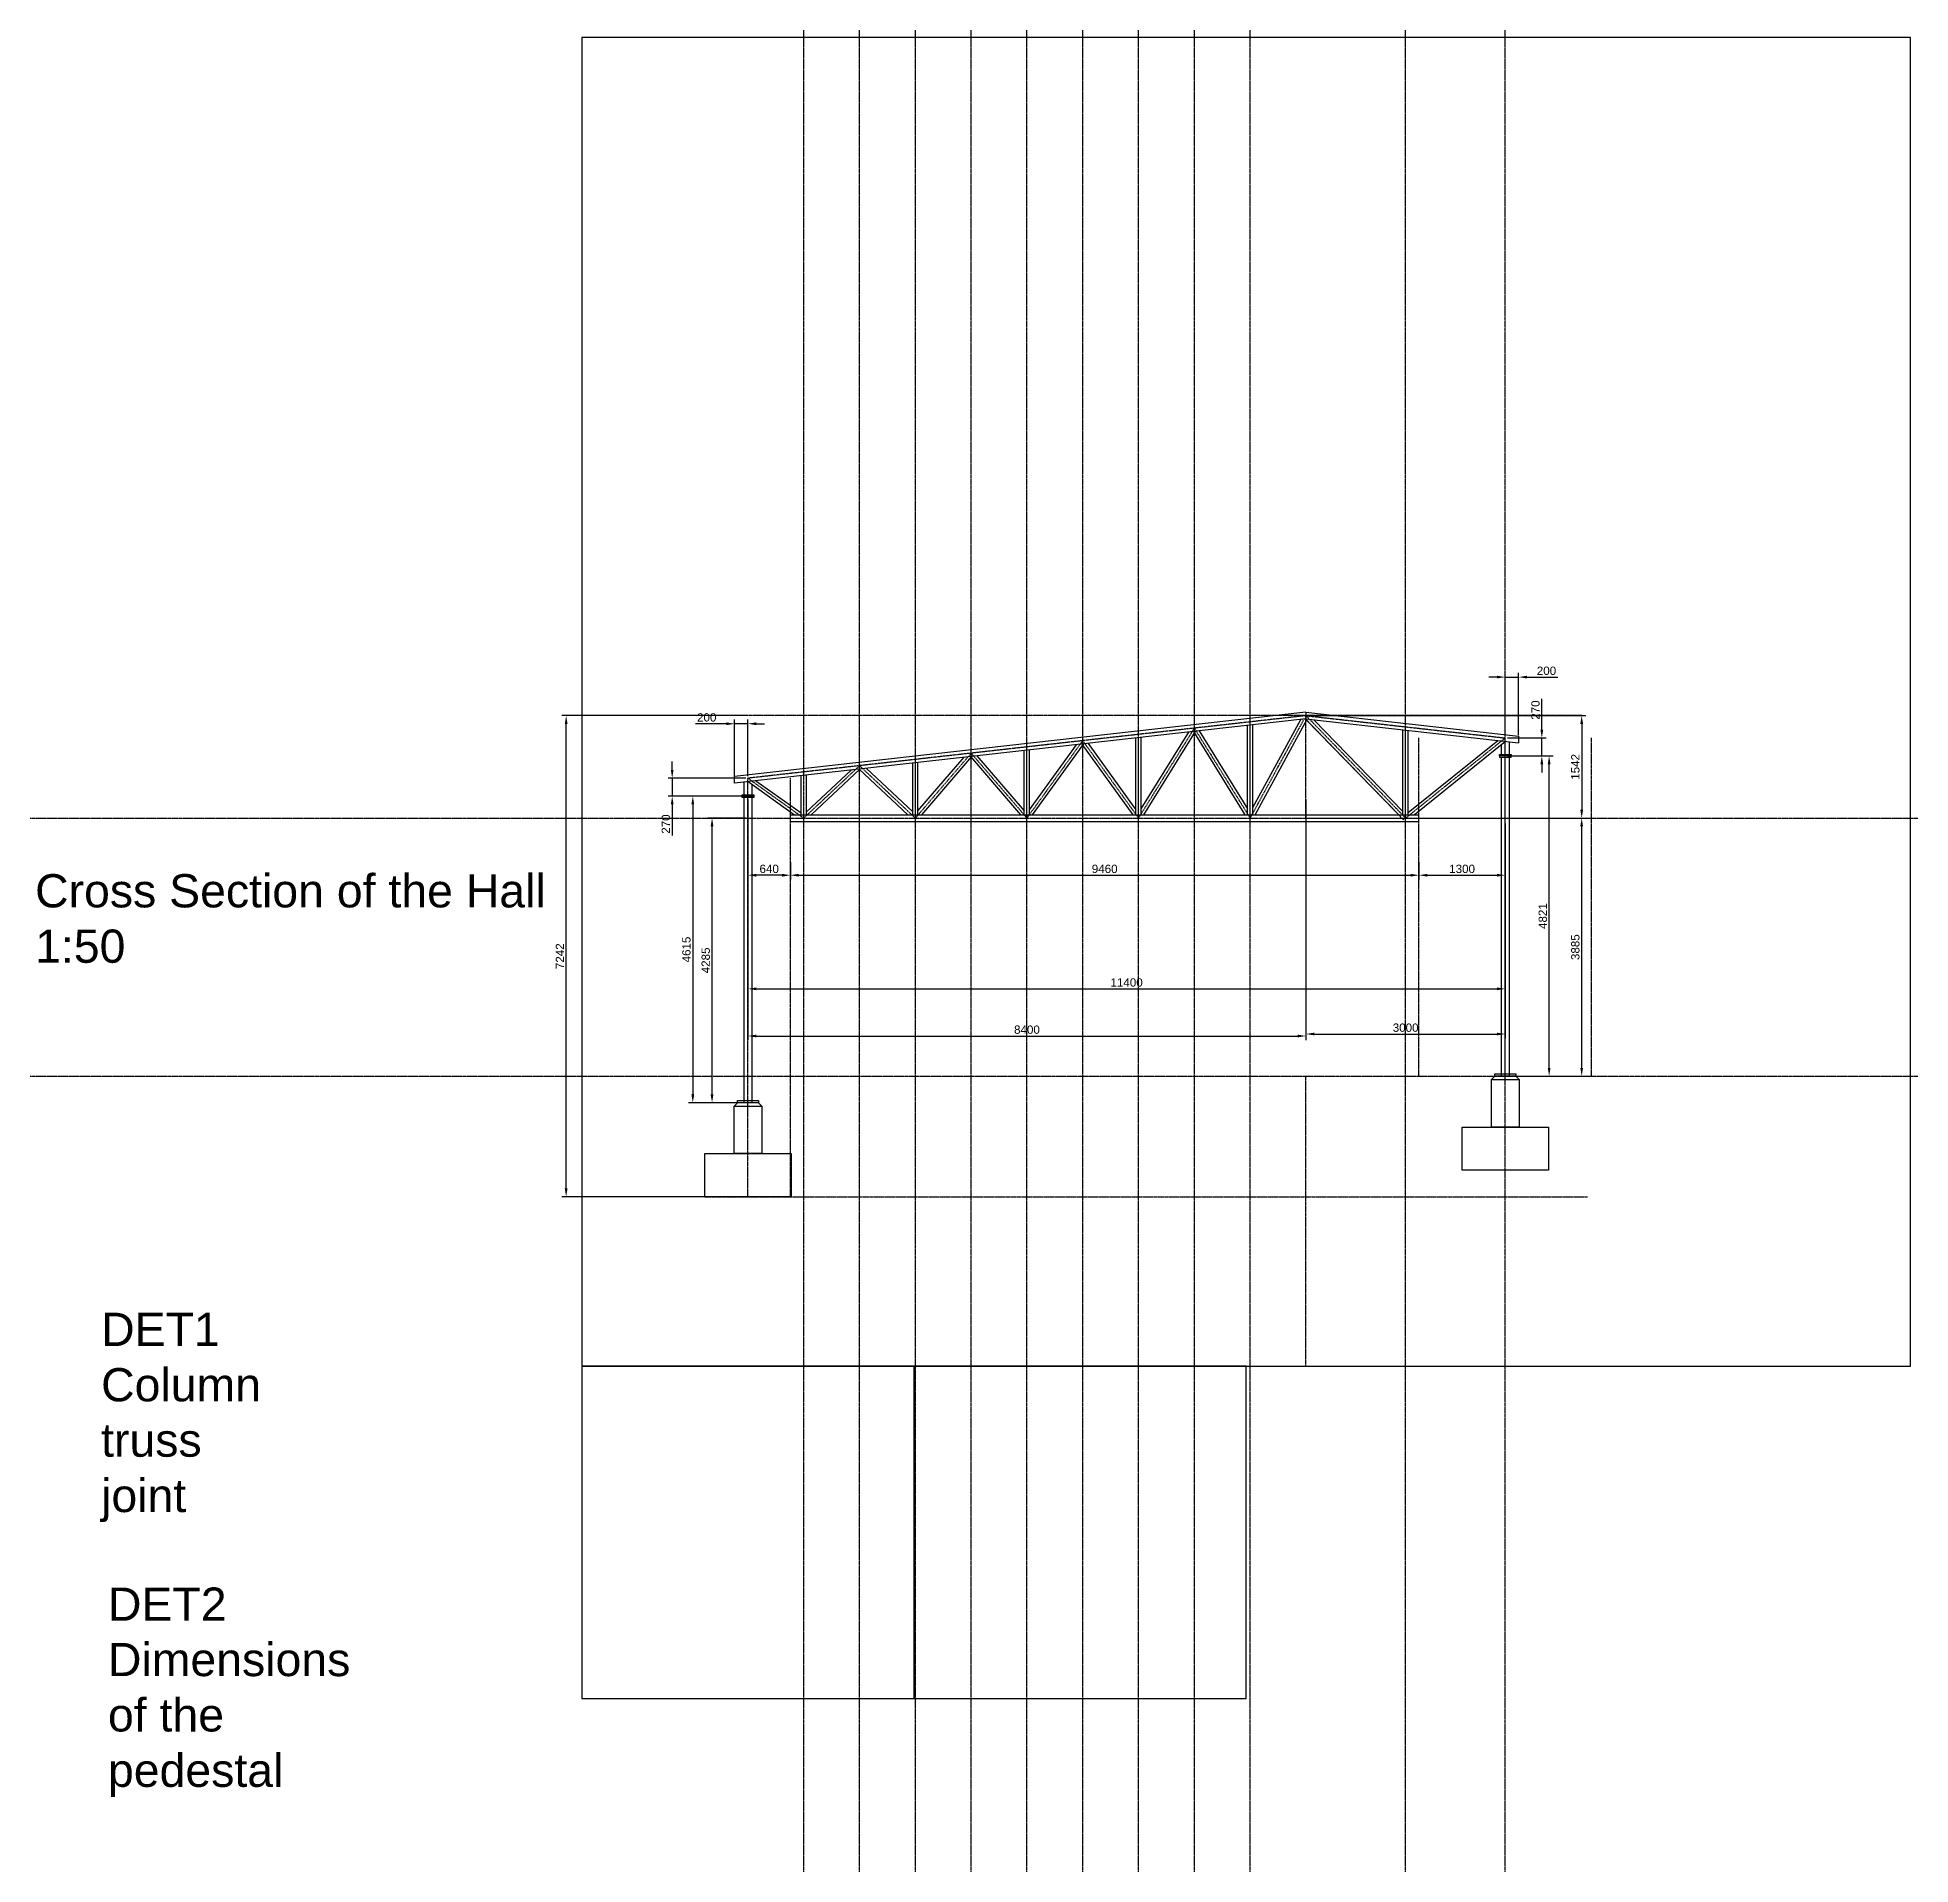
# Model space of a CAD drawing. Header units: millimetres. Extents: x -10694 to 17500, y -10001 to 17500.
import ezdxf

# ---------------------------------------------------------------- set-up
doc = ezdxf.new("R2010")
doc.units = ezdxf.units.MM
doc.linetypes.add('ACAD_ISO11W100', pattern=[33, 12, -3, 12, -3, 0, -3])
for name, color, linetype in [('CENTER LINES', 4, 'ACAD_ISO11W100'), ('DIMENSIONS', 3, 'Continuous'), ('FOOTINGS', 6, 'Continuous'), ('PEDESTALS', 6, 'Continuous'), ('RAJA_ALUEET', 7, 'Continuous'), ('STEEL COLUMNS', 1, 'Continuous'), ('STEEL PLATES', 1, 'Continuous'), ('TRUSS', 7, 'Continuous')]:
    doc.layers.add(name, color=color, linetype=linetype)
doc.styles.get("Standard").update_dxf_attribs({"font": 'arial.ttf'})
doc.dimstyles.new('STRU_DIMENSIONS', dxfattribs={"dimscale": 50, "dimtxt": 2.5, "dimasz": 2.5, "dimexe": 1.25, "dimexo": 0.625, "dimtad": 1, "dimdec": 4, "dimtxsty": 'Standard', "dimcen": 2.5, "dimadec": 4, "dimazin": 0, "dimtfac": 1, "dimtdec": 4, "dimtmove": 0, "dimatfit": 3, "dimfxl": 1, "dimarcsym": 0})

# ---------------------------------------------------------------- blocks, each defined once
blk = doc.blocks.new('pedestal')
at = {"layer": 'PEDESTALS'}
for points in [[(-157, 765), (-207, 715), (207, 715), (157, 765), (-157, 765)], [(-157, 765), (-157, 800), (157, 800), (157, 765), (-157, 765)]]:
    blk.add_lwpolyline(points, dxfattribs=at)
blk.add_lwpolyline([(-207, 0), (-207, 715), (207, 715), (207, 0)], close=True, dxfattribs=at)
blk = doc.blocks.new('*D7')
at = {"layer": 'Defpoints', "color": 0, "transparency": 16777216}
for p in [(11400, 3180), (0, 2990), (11400, 2990)]:
    blk.add_point(p, dxfattribs=at)
at = {"layer": 'DIMENSIONS', "color": 0, "lineweight": -2, "transparency": 16777216}
for p, q in [((0, 3021), (0, 3242)), ((125, 3180), (11275, 3180)), ((11400, 3021), (11400, 3242))]:
    blk.add_line(p, q, dxfattribs=at)
at = {"layer": 'DIMENSIONS', "color": 0, "transparency": 16777216}
for points in [[(125, 3201), (125, 3159), (0, 3180)], [(11275, 3201), (11275, 3159), (11400, 3180)]]:
    blk.add_solid(points, dxfattribs=at)
at = {"layer": 'DIMENSIONS', "color": 0, "transparency": 16777216, "insert": (5700, 3275), "char_height": 125, "attachment_point": 5}
blk.add_mtext('11400', dxfattribs=at)
blk = doc.blocks.new('*D9')
at = {"layer": 'Defpoints', "color": 0, "transparency": 16777216}
for p in [(8400, 5700), (11400, 5700), (11400, 2500)]:
    blk.add_point(p, dxfattribs=at)
at = {"layer": 'DIMENSIONS', "color": 0, "lineweight": -2, "transparency": 16777216}
for p, q in [((8400, 5669), (8400, 2438)), ((11400, 5669), (11400, 2438)), ((8525, 2500), (11275, 2500))]:
    blk.add_line(p, q, dxfattribs=at)
at = {"layer": 'DIMENSIONS', "color": 0, "transparency": 16777216}
for points in [[(8525, 2521), (8525, 2479), (8400, 2500)], [(11275, 2521), (11275, 2479), (11400, 2500)]]:
    blk.add_solid(points, dxfattribs=at)
at = {"layer": 'DIMENSIONS', "color": 0, "transparency": 16777216, "insert": (9900, 2595), "char_height": 125, "attachment_point": 5}
blk.add_mtext('3000', dxfattribs=at)
blk = doc.blocks.new('*D15')
at = {"layer": 'Defpoints', "color": 0, "transparency": 16777216}
for p in [(0, 6060), (8400, 6060), (8400, 2470)]:
    blk.add_point(p, dxfattribs=at)
at = {"layer": 'DIMENSIONS', "color": 0, "lineweight": -2, "transparency": 16777216}
for p, q in [((0, 6029), (0, 2408)), ((8400, 6029), (8400, 2408)), ((125, 2470), (8275, 2470))]:
    blk.add_line(p, q, dxfattribs=at)
at = {"layer": 'DIMENSIONS', "color": 0, "transparency": 16777216}
for points in [[(125, 2491), (125, 2449), (0, 2470)], [(8275, 2491), (8275, 2449), (8400, 2470)]]:
    blk.add_solid(points, dxfattribs=at)
at = {"layer": 'DIMENSIONS', "color": 0, "transparency": 16777216, "insert": (4200, 2565), "char_height": 125, "attachment_point": 5}
blk.add_mtext('8400', dxfattribs=at)
blk = doc.blocks.new('*D16')
at = {"layer": 'Defpoints', "color": 0, "transparency": 16777216}
for p in [(-540, 5750), (0, 5750), (0, 1465)]:
    blk.add_point(p, dxfattribs=at)
at = {"layer": 'DIMENSIONS', "color": 0, "lineweight": -2, "transparency": 16777216}
for p, q in [((-31, 5750), (-603, 5750)), ((-540, 1590), (-540, 5625)), ((-31, 1465), (-603, 1465))]:
    blk.add_line(p, q, dxfattribs=at)
at = {"layer": 'DIMENSIONS', "color": 0, "transparency": 16777216}
for points in [[(-561, 5625), (-519, 5625), (-540, 5750)], [(-561, 1590), (-519, 1590), (-540, 1465)]]:
    blk.add_solid(points, dxfattribs=at)
at = {"layer": 'DIMENSIONS', "color": 0, "transparency": 16777216, "insert": (-635, 3608), "char_height": 125, "attachment_point": 5, "rotation": 90}
blk.add_mtext('4285', dxfattribs=at)
blk = doc.blocks.new('*D18')
at = {"layer": 'Defpoints', "color": 0, "transparency": 16777216}
for p in [(0, 6080), (-830, 1465), (0, 1465)]:
    blk.add_point(p, dxfattribs=at)
at = {"layer": 'DIMENSIONS', "color": 0, "lineweight": -2, "transparency": 16777216}
for p, q in [((-31, 6080), (-893, 6080)), ((-830, 5955), (-830, 1590)), ((-31, 1465), (-893, 1465))]:
    blk.add_line(p, q, dxfattribs=at)
at = {"layer": 'DIMENSIONS', "color": 0, "transparency": 16777216}
for points in [[(-851, 5955), (-809, 5955), (-830, 6080)], [(-851, 1590), (-809, 1590), (-830, 1465)]]:
    blk.add_solid(points, dxfattribs=at)
at = {"layer": 'DIMENSIONS', "color": 0, "transparency": 16777216, "insert": (-925, 3772), "char_height": 125, "attachment_point": 5, "rotation": 90}
blk.add_mtext('4615', dxfattribs=at)
blk = doc.blocks.new('*D19')
at = {"layer": 'Defpoints', "color": 0, "transparency": 16777216}
for p in [(0, 6350), (-1140, 6080), (0, 6080)]:
    blk.add_point(p, dxfattribs=at)
at = {"layer": 'DIMENSIONS', "color": 0, "lineweight": -2, "transparency": 16777216}
for p, q in [((-1140, 6475), (-1140, 6600)), ((-31, 6350), (-1202, 6350)), ((-1140, 6350), (-1140, 6080)), ((-31, 6080), (-1202, 6080)), ((-1140, 5955), (-1140, 5490))]:
    blk.add_line(p, q, dxfattribs=at)
at = {"layer": 'DIMENSIONS', "color": 0, "transparency": 16777216}
for points in [[(-1161, 6475), (-1119, 6475), (-1140, 6350)], [(-1161, 5955), (-1119, 5955), (-1140, 6080)]]:
    blk.add_solid(points, dxfattribs=at)
at = {"layer": 'DIMENSIONS', "color": 0, "transparency": 16777216, "insert": (-1235, 5660), "char_height": 125, "attachment_point": 5, "rotation": 90}
blk.add_mtext('270', dxfattribs=at)
blk = doc.blocks.new('*D20')
at = {"layer": 'Defpoints', "color": 0, "transparency": 16777216}
for p in [(11400, 5750), (12550, 5750), (11400, 1865)]:
    blk.add_point(p, dxfattribs=at)
at = {"layer": 'DIMENSIONS', "color": 0, "lineweight": -2, "transparency": 16777216}
for p, q in [((11431, 5750), (12613, 5750)), ((12550, 1990), (12550, 5625)), ((11431, 1865), (12613, 1865))]:
    blk.add_line(p, q, dxfattribs=at)
at = {"layer": 'DIMENSIONS', "color": 0, "transparency": 16777216}
for points in [[(12529, 5625), (12571, 5625), (12550, 5750)], [(12529, 1990), (12571, 1990), (12550, 1865)]]:
    blk.add_solid(points, dxfattribs=at)
at = {"layer": 'DIMENSIONS', "color": 0, "transparency": 16777216, "insert": (12455, 3807), "char_height": 125, "attachment_point": 5, "rotation": 90}
blk.add_mtext('3885', dxfattribs=at)
blk = doc.blocks.new('*D21')
at = {"layer": 'Defpoints', "color": 0, "transparency": 16777216}
for p in [(11400, 6686), (12060, 6686), (11400, 1865)]:
    blk.add_point(p, dxfattribs=at)
at = {"layer": 'DIMENSIONS', "color": 0, "lineweight": -2, "transparency": 16777216}
for p, q in [((11431, 6686), (12123, 6686)), ((12060, 1990), (12060, 6561)), ((11431, 1865), (12123, 1865))]:
    blk.add_line(p, q, dxfattribs=at)
at = {"layer": 'DIMENSIONS', "color": 0, "transparency": 16777216}
for points in [[(12039, 6561), (12081, 6561), (12060, 6686)], [(12039, 1990), (12081, 1990), (12060, 1865)]]:
    blk.add_solid(points, dxfattribs=at)
at = {"layer": 'DIMENSIONS', "color": 0, "transparency": 16777216, "insert": (11965, 4275), "char_height": 125, "attachment_point": 5, "rotation": 90}
blk.add_mtext('4821', dxfattribs=at)
blk = doc.blocks.new('*D23')
at = {"layer": 'Defpoints', "color": 0, "transparency": 16777216}
for p in [(11400, 6956), (11950, 6956), (11400, 6686)]:
    blk.add_point(p, dxfattribs=at)
at = {"layer": 'DIMENSIONS', "color": 0, "lineweight": -2, "transparency": 16777216}
for p, q in [((11950, 7081), (11950, 7546)), ((11431, 6956), (12013, 6956)), ((11950, 6686), (11950, 6956)), ((11431, 6686), (12013, 6686)), ((11950, 6561), (11950, 6436))]:
    blk.add_line(p, q, dxfattribs=at)
at = {"layer": 'DIMENSIONS', "color": 0, "transparency": 16777216}
for points in [[(11929, 7081), (11971, 7081), (11950, 6956)], [(11929, 6561), (11971, 6561), (11950, 6686)]]:
    blk.add_solid(points, dxfattribs=at)
at = {"layer": 'DIMENSIONS', "color": 0, "transparency": 16777216, "insert": (11855, 7376), "char_height": 125, "attachment_point": 5, "rotation": 90}
blk.add_mtext('270', dxfattribs=at)
blk = doc.blocks.new('*D24')
at = {"layer": 'Defpoints', "color": 0, "transparency": 16777216}
for p in [(-200, 7170), (-200, 6350), (0, 6350)]:
    blk.add_point(p, dxfattribs=at)
at = {"layer": 'DIMENSIONS', "color": 0, "lineweight": -2, "transparency": 16777216}
for p, q in [((-325, 7170), (-790, 7170)), ((-200, 6381), (-200, 7233)), ((0, 7170), (-200, 7170)), ((0, 6381), (0, 7233)), ((125, 7170), (250, 7170))]:
    blk.add_line(p, q, dxfattribs=at)
at = {"layer": 'DIMENSIONS', "color": 0, "transparency": 16777216}
for points in [[(-325, 7191), (-325, 7149), (-200, 7170)], [(125, 7191), (125, 7149), (0, 7170)]]:
    blk.add_solid(points, dxfattribs=at)
at = {"layer": 'DIMENSIONS', "color": 0, "transparency": 16777216, "insert": (-620, 7265), "char_height": 125, "attachment_point": 5}
blk.add_mtext('200', dxfattribs=at)
blk = doc.blocks.new('*D25')
at = {"layer": 'Defpoints', "color": 0, "transparency": 16777216}
for p in [(11600, 7872), (11400, 6956), (11600, 6968)]:
    blk.add_point(p, dxfattribs=at)
at = {"layer": 'DIMENSIONS', "color": 0, "lineweight": -2, "transparency": 16777216}
for p, q in [((11400, 6987), (11400, 7935)), ((11600, 7000), (11600, 7935)), ((11275, 7872), (11150, 7872)), ((11400, 7872), (11600, 7872)), ((11725, 7872), (12190, 7872))]:
    blk.add_line(p, q, dxfattribs=at)
at = {"layer": 'DIMENSIONS', "color": 0, "transparency": 16777216}
for points in [[(11275, 7893), (11275, 7852), (11400, 7872)], [(11725, 7893), (11725, 7852), (11600, 7872)]]:
    blk.add_solid(points, dxfattribs=at)
at = {"layer": 'DIMENSIONS', "color": 0, "transparency": 16777216, "insert": (12020, 7967), "char_height": 125, "attachment_point": 5}
blk.add_mtext('200', dxfattribs=at)
blk = doc.blocks.new('*D26')
at = {"layer": 'Defpoints', "color": 0, "transparency": 16777216}
for p in [(640, 5120), (10100, 5120), (10100, 4890)]:
    blk.add_point(p, dxfattribs=at)
at = {"layer": 'DIMENSIONS', "color": 0, "lineweight": -2, "transparency": 16777216}
for p, q in [((640, 5089), (640, 4828)), ((10100, 5089), (10100, 4828)), ((765, 4890), (9975, 4890))]:
    blk.add_line(p, q, dxfattribs=at)
at = {"layer": 'DIMENSIONS', "color": 0, "transparency": 16777216}
for points in [[(765, 4911), (765, 4869), (640, 4890)], [(9975, 4911), (9975, 4869), (10100, 4890)]]:
    blk.add_solid(points, dxfattribs=at)
at = {"layer": 'DIMENSIONS', "color": 0, "transparency": 16777216, "insert": (5370, 4985), "char_height": 125, "attachment_point": 5}
blk.add_mtext('9460', dxfattribs=at)
blk = doc.blocks.new('*D28')
at = {"layer": 'Defpoints', "color": 0, "transparency": 16777216}
for p in [(10100, 4890), (11400, 4890), (11400, 4890)]:
    blk.add_point(p, dxfattribs=at)
at = {"layer": 'DIMENSIONS', "color": 0, "lineweight": -2, "transparency": 16777216}
for p, q in [((10100, 4921), (10100, 4952)), ((10225, 4890), (11275, 4890)), ((11400, 4921), (11400, 4952))]:
    blk.add_line(p, q, dxfattribs=at)
at = {"layer": 'DIMENSIONS', "color": 0, "transparency": 16777216}
for points in [[(10225, 4911), (10225, 4869), (10100, 4890)], [(11275, 4911), (11275, 4869), (11400, 4890)]]:
    blk.add_solid(points, dxfattribs=at)
at = {"layer": 'DIMENSIONS', "color": 0, "transparency": 16777216, "insert": (10750, 4985), "char_height": 125, "attachment_point": 5}
blk.add_mtext('1300', dxfattribs=at)
blk = doc.blocks.new('*D29')
at = {"layer": 'Defpoints', "color": 0, "transparency": 16777216}
for p in [(0, 4890), (0, 4890), (640, 4890)]:
    blk.add_point(p, dxfattribs=at)
at = {"layer": 'DIMENSIONS', "color": 0, "lineweight": -2, "transparency": 16777216}
for p, q in [((0, 4921), (0, 4952)), ((515, 4890), (125, 4890)), ((640, 4921), (640, 4952))]:
    blk.add_line(p, q, dxfattribs=at)
at = {"layer": 'DIMENSIONS', "color": 0, "transparency": 16777216}
for points in [[(125, 4911), (125, 4869), (0, 4890)], [(515, 4911), (515, 4869), (640, 4890)]]:
    blk.add_solid(points, dxfattribs=at)
at = {"layer": 'DIMENSIONS', "color": 0, "transparency": 16777216, "insert": (320, 4985), "char_height": 125, "attachment_point": 5}
blk.add_mtext('640', dxfattribs=at)
blk = doc.blocks.new('*D30')
at = {"layer": 'Defpoints', "color": 0, "transparency": 16777216}
for p in [(8400, 7292), (8400, 5750), (12550, 5750)]:
    blk.add_point(p, dxfattribs=at)
at = {"layer": 'DIMENSIONS', "color": 0, "lineweight": -2, "transparency": 16777216}
for p, q in [((8431, 7292), (12613, 7292)), ((12550, 7167), (12550, 5875)), ((8431, 5750), (12613, 5750))]:
    blk.add_line(p, q, dxfattribs=at)
at = {"layer": 'DIMENSIONS', "color": 0, "transparency": 16777216}
for points in [[(12529, 7167), (12571, 7167), (12550, 7292)], [(12529, 5875), (12571, 5875), (12550, 5750)]]:
    blk.add_solid(points, dxfattribs=at)
at = {"layer": 'DIMENSIONS', "color": 0, "transparency": 16777216, "insert": (12455, 6521), "char_height": 125, "attachment_point": 5, "rotation": 90}
blk.add_mtext('1542', dxfattribs=at)
blk = doc.blocks.new('*D31')
at = {"layer": 'Defpoints', "color": 0, "transparency": 16777216}
for p in [(-2736, 7292), (0, 7292), (0, 50)]:
    blk.add_point(p, dxfattribs=at)
at = {"layer": 'DIMENSIONS', "color": 0, "lineweight": -2, "transparency": 16777216}
for p, q in [((-31, 7292), (-2799, 7292)), ((-2736, 175), (-2736, 7167)), ((-31, 50), (-2799, 50))]:
    blk.add_line(p, q, dxfattribs=at)
at = {"layer": 'DIMENSIONS', "color": 0, "transparency": 16777216}
for points in [[(-2757, 7167), (-2715, 7167), (-2736, 7292)], [(-2757, 175), (-2715, 175), (-2736, 50)]]:
    blk.add_solid(points, dxfattribs=at)
at = {"layer": 'DIMENSIONS', "color": 0, "transparency": 16777216, "insert": (-2830, 3671), "char_height": 125, "attachment_point": 5, "rotation": 90}
blk.add_mtext('7242', dxfattribs=at)

msp = doc.modelspace()

# ---------------------------------------------------------------- linework, layer by layer
at = {"layer": 'CENTER LINES'}
for p, q in [((12550, 7292), (-1940, 7292)), ((8400, 7292), (0, 6350)), ((5880, 5750), (6720, 7103.6)), ((6720, 7103.6), (7560, 5750)), ((7560, 5750), (8370.68169, 7238.39874)), ((7560, 5700), (7560, 7152.8)), ((8394.01015, 7241.01486), (9871.3259, 5722.11101)), ((8399.86849, 7291.98525), (8400, 7292.2267)), ((8399.86849, 7291.98525), (8400.19881, 7292.02229)), ((8400.24745, 7291.97229), (8399.88362, 7292.01303)), ((8400, 7292.2267), (8400.24745, 7291.97229)), ((8400, 5750), (8400, 7292)), ((8400, 7292), (9160, 7292)), ((8400, 7292), (11400, 6956)), ((8400.24745, 7291.97229), (9900, 5750)), ((9900, 5700), (9900, 7099)), ((4200, 5700), (4200, 6960)), ((4200, 5750), (5040, 6915.2)), ((5040, 6915.2), (5880, 5750)), ((5880, 5700), (5880, 6974.4)), ((9900, 5750), (11400, 6956)), ((10100, 1865), (10100, 6956)), ((11400, 1865), (11400, 6956)), ((12700, 1865), (12700, 6956)), ((840, 5750), (1680, 6538.4)), ((1680, 6538.4), (2520, 5750)), ((2520, 5750), (3360, 6726.8)), ((2520, 5700), (2520, 6680)), ((3360, 6726.8), (4200, 5750)), ((-200, 6278.48078), (-200, 6379.04302)), ((0, 50), (0, 6350)), ((0, 6350), (840, 5750)), ((640, 50), (640, 6350)), ((8400, -2500), (8400, 1865)), ((-650, 50), (12180, 50)), ((-650, 50), (12640, 50))]:
    msp.add_line(p, q, dxfattribs=at)
for p, direction in [((840, 50), (0, 1)), ((1680, 50), (0, 1)), ((2520, 50), (0, 1)), ((3360, 50), (0, 1)), ((4200, 50), (0, 1)), ((5040, 50), (0, 1)), ((5880, 50), (0, 1)), ((6720, 50), (0, 1)), ((7560, 50), (0, 1)), ((9900, 50), (0, 1)), ((11400, 50), (0, 1)), ((0, 5750), (1, 0)), ((0, 1865), (1, 0))]:
    msp.add_xline(p, direction, dxfattribs=at)
at = {"layer": 'FOOTINGS'}
for points in [[(10750, 1100), (12050, 1100), (12050, 450), (10750, 450)], [(-650, 700), (650, 700), (650, 50), (-650, 50)]]:
    msp.add_lwpolyline(points, close=True, dxfattribs=at)
at = {"layer": 'PEDESTALS'}
for points in [[(-157, 1465), (-207, 1415), (207, 1415), (157, 1465), (-157, 1465)], [(-157, 1465), (-157, 1500), (157, 1500), (157, 1465), (-157, 1465)]]:
    msp.add_lwpolyline(points, dxfattribs=at)
msp.add_lwpolyline([(-207, 700), (-207, 1415), (207, 1415), (207, 700)], close=True, dxfattribs=at)
at = {"layer": 'RAJA_ALUEET'}
for points in [[(-2500, -2500), (17500, -2500), (17500, 17500), (-2500, 17500)], [(-2500, -7500), (2500, -7500), (2500, -2500), (-2500, -2500)], [(2500, -7500), (7500, -7500), (7500, -2500), (2500, -2500)]]:
    msp.add_lwpolyline(points, close=True, dxfattribs=at)
at = {"layer": 'STEEL COLUMNS'}
for points in [[(11343, 6706), (11343, 6858.8469)], [(11457, 6899.30338), (11457, 6706)], [(11457, 6666), (11457, 1865), (11343, 1865), (11343, 6666)], [(-57, 6100), (-57, 6293.66602)], [(57, 6260.12957), (57, 6100)], [(57, 6060), (57, 1465), (-57, 1465), (-57, 6060)]]:
    msp.add_lwpolyline(points, dxfattribs=at)
at = {"layer": 'STEEL PLATES'}
for points in [[(11313, 6706), (11487, 6706), (11487, 6686), (11313, 6686), (11313, 6706)], [(11313, 6686), (11313, 6666), (11487, 6666), (11487, 6686), (11313, 6686)], [(-87, 6100), (87, 6100), (87, 6080), (-87, 6080), (-87, 6100)], [(-87, 6060), (-87, 6080), (87, 6080), (87, 6060), (-87, 6060)]]:
    msp.add_lwpolyline(points, dxfattribs=at)
at = {"layer": 'TRUSS'}
for p, q in [((8399.99645, 7342.31302), (-200, 6377.88485)), ((8399.99645, 7342.31302), (11600, 6983.91262)), ((8399.99645, 7342.31302), (8399.99937, 7241.68651)), ((8400.00355, 7241.68698), (-200, 6277.25801)), ((5958.10454, 5800), (6737.0391, 7055.19739)), ((6705.17817, 7051.62442), (7481.89546, 5800)), ((6793.20457, 7061.49595), (7520, 5890.31704)), ((7520, 5800), (7520, 7143.00087)), ((7600, 5907.06556), (8322.17015, 7232.95852)), ((7600, 5800), (7600, 7151.9723)), ((7632.78178, 5800), (8416.98519, 7239.78504)), ((8394.01015, 7241.01486), (9795.56953, 5800)), ((8400, 7241.68738), (11600, 6883.28738)), ((8517.78583, 7228.49536), (9860, 5848.49635)), ((9860, 5800), (9860, 7078.16738)), ((9940, 5800), (9940, 7069.20738)), ((4240, 5873.88648), (4946.89084, 6854.44505)), ((4240, 5800), (4240, 6775.1723)), ((4285.35585, 5800), (5054.18615, 6866.47746)), ((5027.93602, 6863.53369), (5794.64415, 5800)), ((5119.18049, 6873.76611), (5840, 5873.88648)), ((5840, 5800), (5840, 6954.60087)), ((5920, 5890.31704), (6635.84439, 7043.84913)), ((5920, 5800), (5920, 6963.5723)), ((9940, 5833.4851), (11289.04179, 6918.1147)), ((10026.02624, 5800), (11401.10532, 6905.56358)), ((11600, 6983.91262), (11600, 6883.28738)), ((951.72149, 5800), (1685.49979, 6488.70334)), ((1675.6742, 6487.60147), (2408.27851, 5800)), ((1780.09574, 6499.3116), (2480, 5842.40146)), ((2480, 5800), (2480, 6577.80087)), ((2560, 5857.8623), (3253.72807, 6664.56894)), ((2560, 5800), (2560, 6586.7723)), ((2615.75382, 5800), (3370.50199, 6677.66431)), ((3351.34542, 6675.51603), (4104.24618, 5800)), ((3447.57759, 6686.30778), (4160, 5857.8623)), ((4160, 5800), (4160, 6766.20087)), ((-200, 6277.25801), (-200, 6390)), ((1.40033, 6299.84362), (701.1814, 5800)), ((120.36075, 6313.18418), (800, 5827.72757)), ((800, 5800), (800, 6389.40087)), ((880, 5842.40146), (1552.73913, 6473.81518)), ((880, 5800), (880, 6398.3723)), ((640, 5800), (10100, 5800)), ((640, 5700), (640, 5800)), ((640, 5700), (10100, 5700)), ((10100, 5700), (10100, 5800))]:
    msp.add_line(p, q, dxfattribs=at)

# ---------------------------------------------------------------- block references
msp.add_blockref('pedestal', (11400, 1100), dxfattribs=at)

# ---------------------------------------------------------------- texts
at = {"char_height": 500, "attachment_point": 1}
for s, width, heights, insert in [('Cross Section of the Hall^J1:50', 9945.247912, [0], (-10729.59895, 4905.90622)), ('DET1\\PColumn truss joint', 2781.7511025, [4002.48845], (-9736.09242, -1695.44136)), ('DET2\\PDimensions\\Pof the \\Ppedestal', 2781.7511025, [4002.48845], (-9633.04368, -5831.56287))]:
    msp.add_mtext_dynamic_manual_height_columns(s, width=width, gutter_width=12.5, heights=heights, dxfattribs=dict(at, insert=insert))
at = {"layer": 'RAJA_ALUEET', "color": 250, "insert": (-10000, -10000), "char_height": 1, "attachment_point": 1}
msp.add_mtext_dynamic_manual_height_columns('2019', width=3.4223439, gutter_width=12.5, heights=[0], dxfattribs=at)

# ---------------------------------------------------------------- dimensions: what is measured, and where the dimension line sits
at = {"layer": 'DIMENSIONS'}
for base, p1, p2, picture, middle in [((11600, 7872.39122), (11400, 6956), (11600, 6968.39122), '*D25', (12020.191, 7967.46285)), ((-200, 7170), (0, 6350), (-200, 6350), '*D24', (-620.191, 7265.07162)), ((10100, 4890), (640, 5120), (10100, 5120), '*D26', (5370, 4985.07162)), ((0, 4890), (640, 4890), (0, 4890), '*D29', (320, 4985.07162)), ((11400, 4890), (10100, 4890), (11400, 4890), '*D28', (10750, 4985.11426)), ((11400, 3180), (0, 2990), (11400, 2990), '*D7', (5700, 3275.07162))]:
    dim = msp.add_linear_dim(base=base, p1=p1, p2=p2, dimstyle='STRU_DIMENSIONS', dxfattribs=at)
    dim.commit()
    dim.dimension.update_dxf_attribs({"geometry": picture, "text_midpoint": middle})
for base, p1, p2, picture, middle in [((11950, 6956), (11400, 6686), (11400, 6956), '*D23', (11854.92838, 7376.191)), ((-2736.23184, 7292), (0, 50), (0, 7292), '*D31', (-2830.23764, 3671)), ((12550, 5750), (8400, 7292), (8400, 5750), '*D30', (12454.92838, 6521)), ((-1140, 6080), (0, 6350), (0, 6080), '*D19', (-1235.07162, 5659.809)), ((12060, 6686), (11400, 1865), (11400, 6686), '*D21', (11964.92838, 4275.5)), ((-830, 1465), (0, 6080), (0, 1465), '*D18', (-925.07162, 3772.5)), ((-540, 5750), (0, 1465), (0, 5750), '*D16', (-635.07162, 3607.5)), ((12550, 5750), (11400, 1865), (11400, 5750), '*D20', (12454.88574, 3807.5))]:
    dim = msp.add_linear_dim(base=base, p1=p1, p2=p2, angle=90, dimstyle='STRU_DIMENSIONS', dxfattribs=at)
    dim.commit()
    dim.dimension.update_dxf_attribs({"geometry": picture, "text_midpoint": middle})
for base, p1, p2, picture, middle in [((8400, 2470), (0, 6060), (8400, 6060), '*D15', (4200, 2470)), ((11400, 2500), (8400, 5700), (11400, 5700), '*D9', (9900, 2500))]:
    dim = msp.add_linear_dim(base=base, p1=p1, p2=p2, dimstyle='STRU_DIMENSIONS', dxfattribs=at)
    dim.commit()
    dim.dimension.update_dxf_attribs({"geometry": picture, "text_midpoint": middle, "dimtype": 160})

doc.saveas('drawing.dxf')
